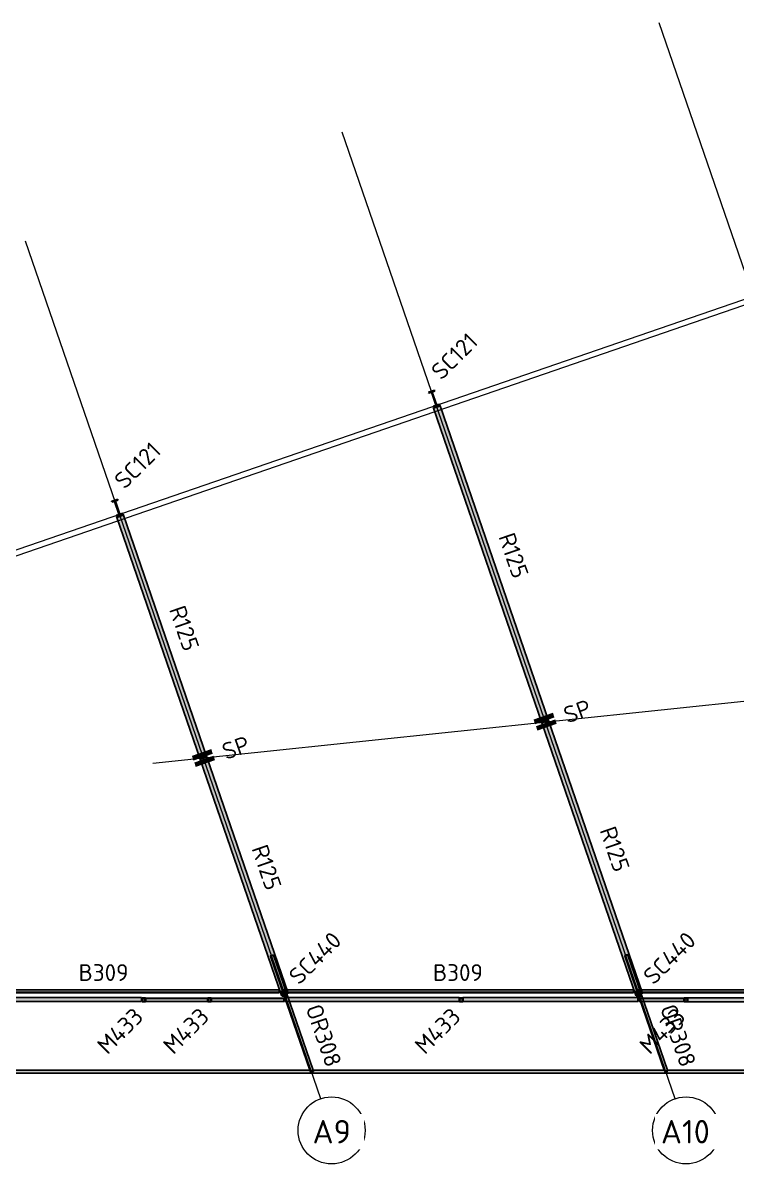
# Model space of a CAD drawing. Header units: millimetres. Extents: x 665 to 191693, y 5858 to 4040956.
# Drawn here: x 110407 to 131713, y 3964445 to 3998765 of the extents above; entities that cross this region are included whole.
import ezdxf

# ---------------------------------------------------------------- set-up
doc = ezdxf.new("R2010")
doc.units = ezdxf.units.MM
doc.linetypes.add('Dash', pattern=[7, 5, -2])
doc.linetypes.add('Hidden Half', pattern=[3, 2, -1])
for name, color, linetype, lineweight in [('A-270-M_ROOF', 132, 'Continuous', 13), ('S-280-A_COLUMN', 171, 'Continuous', 18), ('S-280-A_STRUCT_FRAME', 2, 'Continuous', 18), ('S-280-M_COLUMN', 52, 'Continuous', 13), ('S-280-M_STRUCT_FRAME', 12, 'Continuous', 13), ('S-280-MH_COLUMN', 52, 'Hidden Half', 13), ('Z-000-T_TEXT', 131, 'Continuous', 25), ('Z-030-M_GRID', 191, 'Continuous', 13), ('Z-033_T_GRIDREF', 31, 'Continuous', 13)]:
    doc.layers.add(name, color=color, linetype=linetype, lineweight=lineweight)
doc.styles.add('ISOCPEUR_2', font='isocpeur.ttf', dxfattribs={"height": 700})
doc.styles.add('ISOCPEUR_3', font='isocpeur.ttf', dxfattribs={"height": 500})

# ---------------------------------------------------------------- blocks, each defined once
blk = doc.blocks.new('25021-APA-ZZ-ZZ-M3-AR-000001_V3_rvt-2-S6_001 - LOWER ROOF FRAMING - PART 2')
at = {"layer": 'A-270-M_ROOF', "color": 253, "lineweight": 5}
for p, q in [((-2341105, 3993863), (-2397972, 3974281)), ((-2395614, 3967434), (-2298263, 3967434))]:
    blk.add_line(p, q, dxfattribs=at)
blk = doc.blocks.new('NRP_Column-Steel-UB - SC121 - 460UB67_1-4110092-S6_001 - LOWER ROOF FRAMING - PART 2')
at = {"layer": 'S-280-M_COLUMN', "lineweight": 35}
for p, q in [((95, 453.8), (-95, 453.8)), ((-95, 453.8), (-95, 441.1)), ((-95, 441.1), (-15.65, 441.1)), ((-4.25, 429.7), (-4.25, 24.1)), ((4.25, 24.1), (4.25, 429.7)), ((15.65, 441.1), (95, 441.1)), ((95, 441.1), (95, 453.8)), ((-15.65, 12.7), (-95, 12.7)), ((-95, 12.7), (-95, 0)), ((-95, 0), (95, 0)), ((95, 12.7), (15.65, 12.7)), ((95, 0), (95, 12.7))]:
    blk.add_line(p, q, dxfattribs=at)
for centre, start, end in [((-15.65, 429.7), 0, 90), ((-15.65, 429.7), 0, 90), ((15.65, 429.7), 90, 180), ((15.65, 429.7), 90, 180), ((-15.65, 24.1), 270, 0), ((-15.65, 24.1), 270, 0), ((15.65, 24.1), 180, 270), ((15.65, 24.1), 180, 270)]:
    blk.add_arc(centre, 11.4, start, end, dxfattribs=at)
blk = doc.blocks.new('NRP_Framing-Steel-SHS - WH433 - 100x100x5_0SHS-4143157-S6_001 - LOWER ROOF FRAMING - PART 2')
at = {"layer": 'S-280-M_STRUCT_FRAME', "linetype": 'Dash', "lineweight": 25}
blk.add_hatch(color=256, dxfattribs=at).paths.add_polyline_path([(933, -50), (933, 50), (-933, 50), (-933, -50)])
at = {"layer": 'S-280-M_STRUCT_FRAME', "lineweight": 25}
for p, q in [((933, 50), (-933, 50)), ((-933, -50), (933, -50))]:
    blk.add_line(p, q, dxfattribs=at)
at = {"layer": 'S-280-M_STRUCT_FRAME', "linetype": 'Dash', "lineweight": 25}
for p, q in [((933, 45), (-933, 45)), ((933, -45), (-933, -45))]:
    blk.add_line(p, q, dxfattribs=at)
blk = doc.blocks.new('NRP_Framing-Steel-SHS - WH433 - 100x100x5_0SHS-4144109-S6_001 - LOWER ROOF FRAMING - PART 2')
at = {"layer": 'S-280-M_STRUCT_FRAME', "linetype": 'Dash', "lineweight": 25}
blk.add_hatch(color=256, dxfattribs=at).paths.add_polyline_path([(1100, -50), (1100, 50), (-1069, 50), (-1069, -50), (707, -50)])
at = {"layer": 'S-280-M_STRUCT_FRAME', "lineweight": 25}
for p, q in [((-1069, -50), (-1069, 50)), ((1100, 50), (-1069, 50)), ((1100, 50), (1100, -50)), ((-1069, -50), (1100, -50))]:
    blk.add_line(p, q, dxfattribs=at)
at = {"layer": 'S-280-M_STRUCT_FRAME', "linetype": 'Dash', "lineweight": 25}
for p, q in [((1100, 45), (-1069, 45)), ((1100, -45), (-1069, -45))]:
    blk.add_line(p, q, dxfattribs=at)
blk = doc.blocks.new('NRP_Framing-Steel-SHS - WH437 - 125x125x5_0SHS-4144117-S6_001 - LOWER ROOF FRAMING - PART 2')
at = {"layer": 'S-280-M_STRUCT_FRAME', "linetype": 'Dash', "lineweight": 25}
blk.add_hatch(color=256, dxfattribs=at).paths.add_polyline_path([(2631, -63), (2631, 62), (-2596, 62), (-2596, -63), (2245, -63)])
at = {"layer": 'S-280-M_STRUCT_FRAME', "lineweight": 25}
for p, q in [((-2596, -63), (-2596, 62)), ((2631, 62), (-2596, 62)), ((2631, 62), (2631, -63)), ((-2596, -63), (2631, -63))]:
    blk.add_line(p, q, dxfattribs=at)
at = {"layer": 'S-280-M_STRUCT_FRAME', "linetype": 'Dash', "lineweight": 25}
for p, q in [((2631, 57), (-2596, 57)), ((2631, -58), (-2596, -58))]:
    blk.add_line(p, q, dxfattribs=at)
blk = doc.blocks.new('NRP_Framing-Steel-SHS - WH437 - 125x125x5_0SHS-4144475-S6_001 - LOWER ROOF FRAMING - PART 2')
at = {"layer": 'S-280-M_STRUCT_FRAME', "linetype": 'Dash', "lineweight": 25}
blk.add_hatch(color=256, dxfattribs=at).paths.add_polyline_path([(4000, -63), (4000, 62), (-4000, 62), (-4000, -63), (192, -63)])
at = {"layer": 'S-280-M_STRUCT_FRAME', "lineweight": 25}
for p, q in [((-4000, 50), (-4000, 62)), ((4000, 62), (-4000, 62)), ((4000, 62), (4000, 50)), ((-4000, -63), (-4000, -50)), ((-4000, -63), (4000, -63)), ((4000, -50), (4000, -63))]:
    blk.add_line(p, q, dxfattribs=at)
at = {"layer": 'S-280-M_STRUCT_FRAME', "linetype": 'Dash', "lineweight": 25}
for p, q in [((4000, 57), (-4000, 57)), ((4000, -58), (-4000, -58))]:
    blk.add_line(p, q, dxfattribs=at)
blk = doc.blocks.new('NRP_Framing-Steel-PFC - OR308 - 250PFC-V2-S6_001 - LOWER ROOF FRAMING - PART 2')
at = {"layer": 'S-280-M_STRUCT_FRAME', "linetype": 'Dash', "lineweight": 25}
for points in [[(-2364961, 3970913), (-2364954, 3970916), (-2364957, 3970927), (-2364965, 3970925)], [(-2363750, 3967451), (-2363725, 3967460), (-2363724, 3967514), (-2363695, 3967514), (-2364876, 3970942), (-2364961, 3970913), (-2363791, 3967514), (-2363750, 3967514)], [(-2364954, 3970916), (-2364876, 3970943), (-2364880, 3970954), (-2364957, 3970925)]]:
    blk.add_hatch(color=256, dxfattribs=at).paths.add_polyline_path(points)
at = {"layer": 'S-280-M_STRUCT_FRAME', "lineweight": 25}
for p, q in [((-2364880, 3970954), (-2364965, 3970925)), ((-2364965, 3970925), (-2364961, 3970913)), ((-2364961, 3970913), (-2364876, 3970942)), ((-2364961, 3970913), (-2363791, 3967514)), ((-2364957, 3970927), (-2364880, 3970954)), ((-2364954, 3970916), (-2364957, 3970927)), ((-2364876, 3970943), (-2364954, 3970916)), ((-2364880, 3970954), (-2364880, 3970954)), ((-2364876, 3970943), (-2364880, 3970954)), ((-2364876, 3970942), (-2364876, 3970943)), ((-2363695, 3967514), (-2364876, 3970942)), ((-2363724, 3967460), (-2363750, 3967451))]:
    blk.add_line(p, q, dxfattribs=at)
at = {"layer": 'S-280-M_STRUCT_FRAME', "linetype": 'Dash', "lineweight": 25}
for p, q in [((-2363791, 3967514), (-2363767, 3967446)), ((-2363750, 3967451), (-2363767, 3967446)), ((-2363682, 3967475), (-2363724, 3967460)), ((-2363682, 3967475), (-2363695, 3967514))]:
    blk.add_line(p, q, dxfattribs=at)
blk = doc.blocks.new('NRP_Framing-Steel-PFC - OR308 - 250PFC-V3-S6_001 - LOWER ROOF FRAMING - PART 2')
at = {"layer": 'S-280-M_STRUCT_FRAME', "linetype": 'Dash', "lineweight": 25}
for points in [[(-2354388, 3970922), (-2354381, 3970925), (-2354384, 3970936), (-2354392, 3970934)], [(-2353174, 3967461), (-2353148, 3967470), (-2353148, 3967514), (-2353119, 3967514), (-2354303, 3970951), (-2354388, 3970922), (-2353214, 3967514), (-2353174, 3967514)], [(-2354381, 3970925), (-2354303, 3970952), (-2354307, 3970963), (-2354384, 3970934)]]:
    blk.add_hatch(color=256, dxfattribs=at).paths.add_polyline_path(points)
at = {"layer": 'S-280-M_STRUCT_FRAME', "lineweight": 25}
for p, q in [((-2354307, 3970963), (-2354392, 3970934)), ((-2354392, 3970934), (-2354388, 3970922)), ((-2354388, 3970922), (-2354303, 3970951)), ((-2354388, 3970922), (-2353214, 3967514)), ((-2354384, 3970936), (-2354307, 3970963)), ((-2354381, 3970925), (-2354384, 3970936)), ((-2354303, 3970952), (-2354381, 3970925)), ((-2354307, 3970963), (-2354307, 3970963)), ((-2354303, 3970952), (-2354307, 3970963)), ((-2354303, 3970951), (-2354303, 3970952)), ((-2353119, 3967514), (-2354303, 3970951)), ((-2353148, 3967470), (-2353174, 3967461))]:
    blk.add_line(p, q, dxfattribs=at)
at = {"layer": 'S-280-M_STRUCT_FRAME', "linetype": 'Dash', "lineweight": 25}
for p, q in [((-2353214, 3967514), (-2353194, 3967454)), ((-2353174, 3967461), (-2353194, 3967454)), ((-2353109, 3967484), (-2353148, 3967470)), ((-2353109, 3967484), (-2353119, 3967514))]:
    blk.add_line(p, q, dxfattribs=at)
blk = doc.blocks.new('NRP_Framing-Steel-PFC - B309 - 300PFC-V11-S6_001 - LOWER ROOF FRAMING - PART 2')
at = {"layer": 'S-280-M_STRUCT_FRAME', "linetype": 'Dash', "lineweight": 25}
blk.add_hatch(color=256, dxfattribs=at).paths.add_polyline_path([(-2364709, 3969820), (-2364709, 3969910), (-2375051, 3969910), (-2375020, 3969820), (-2364957, 3969820)])
for p, q in [((-2375142, 3969828), (-2375142, 3969910)), ((-2375142, 3969910), (-2375142, 3969910)), ((-2375142, 3969910), (-2375142, 3969820)), ((-2375137, 3969910), (-2375142, 3969910)), ((-2375142, 3969910), (-2375142, 3969910)), ((-2375137, 3969828), (-2375142, 3969828)), ((-2375142, 3969820), (-2375137, 3969820)), ((-2375137, 3969820), (-2375137, 3969910)), ((-2375137, 3969910), (-2375137, 3969910)), ((-2375137, 3969910), (-2375137, 3969828)), ((-2375051, 3969910), (-2375137, 3969910)), ((-2375137, 3969910), (-2375137, 3969910)), ((-2375137, 3969828), (-2375137, 3969828)), ((-2375137, 3969820), (-2375020, 3969820))]:
    blk.add_line(p, q, dxfattribs=at)
at = {"layer": 'S-280-M_STRUCT_FRAME', "lineweight": 25}
for p, q in [((-2364709, 3969910), (-2375051, 3969910)), ((-2375020, 3969820), (-2364709, 3969820)), ((-2364709, 3969910), (-2364709, 3969820))]:
    blk.add_line(p, q, dxfattribs=at)
blk = doc.blocks.new('NRP_Framing-Steel-SHS - WH437 - 125x125x5_0SHS-4144098-S6_001 - LOWER ROOF FRAMING - PART 2')
at = {"layer": 'S-280-M_STRUCT_FRAME', "linetype": 'Dash', "lineweight": 25}
h = blk.add_hatch(color=256, dxfattribs=at)
h.paths.add_polyline_path([(3132, -63), (3132, 62), (-3075, 62), (-3032, -63), (-2163, -63)])
h.paths.add_polyline_path([(-3127, -63), (-3170, 62), (-3196, 62), (-3196, -63)])
at = {"layer": 'S-280-M_STRUCT_FRAME', "lineweight": 25}
for p, q in [((-3196, -63), (-3196, 62)), ((-3170, 62), (-3196, 62)), ((3132, 62), (-3075, 62)), ((3132, 62), (3132, -63)), ((-3196, -63), (-3127, -63)), ((-3032, -63), (3132, -63))]:
    blk.add_line(p, q, dxfattribs=at)
at = {"layer": 'S-280-M_STRUCT_FRAME', "linetype": 'Dash', "lineweight": 25}
for p, q in [((-3168, 57), (-3196, 57)), ((-3075, 62), (-3170, 62)), ((-3073, 57), (-3168, 57)), ((3132, 57), (-3073, 57)), ((-3129, -58), (-3196, -58)), ((-3034, -58), (-3129, -58)), ((-3127, -63), (-3032, -63)), ((3132, -58), (-3034, -58))]:
    blk.add_line(p, q, dxfattribs=at)
blk = doc.blocks.new('NRP_Framing-Steel-SHS - WH437 - 125x125x5_0SHS-4144108-S6_001 - LOWER ROOF FRAMING - PART 2')
at = {"layer": 'S-280-M_STRUCT_FRAME', "linetype": 'Dash', "lineweight": 25}
h = blk.add_hatch(color=256, dxfattribs=at)
h.paths.add_polyline_path([(2576, -63), (2576, 62), (-2529, 62), (-2486, -63), (698, -63)])
h.paths.add_polyline_path([(-2581, -63), (-2624, 62), (-2636, 62), (-2636, -63)])
at = {"layer": 'S-280-M_STRUCT_FRAME', "lineweight": 25}
for p, q in [((-2636, -63), (-2636, 62)), ((-2624, 62), (-2636, 62)), ((2576, 62), (-2529, 62)), ((2576, 62), (2576, -63)), ((-2636, -63), (-2581, -63)), ((-2486, -63), (2576, -63))]:
    blk.add_line(p, q, dxfattribs=at)
at = {"layer": 'S-280-M_STRUCT_FRAME', "linetype": 'Dash', "lineweight": 25}
for p, q in [((-2622, 57), (-2636, 57)), ((-2529, 62), (-2624, 62)), ((-2527, 57), (-2622, 57)), ((2576, 57), (-2527, 57)), ((-2583, -58), (-2636, -58)), ((-2488, -58), (-2583, -58)), ((-2581, -63), (-2486, -63)), ((2576, -58), (-2488, -58))]:
    blk.add_line(p, q, dxfattribs=at)
blk = doc.blocks.new('NRP_Framing-Steel-SHS - WH433 - 100x100x5_0SHS-4144463-S6_001 - LOWER ROOF FRAMING - PART 2')
at = {"layer": 'S-280-M_STRUCT_FRAME', "linetype": 'Dash', "lineweight": 25}
h = blk.add_hatch(color=256, dxfattribs=at)
h.paths.add_polyline_path([(-695, -50), (-643, -50), (-677, 50), (-695, 50)])
h.paths.add_polyline_path([(-548, -50), (658, -50), (658, 50), (-582, 50)])
at = {"layer": 'S-280-M_STRUCT_FRAME', "lineweight": 25}
for p, q in [((-695, -50), (-695, 50)), ((-677, 50), (-695, 50)), ((658, 50), (-582, 50)), ((658, 50), (658, -50)), ((-695, -50), (-643, -50)), ((-548, -50), (658, -50))]:
    blk.add_line(p, q, dxfattribs=at)
at = {"layer": 'S-280-M_STRUCT_FRAME', "linetype": 'Dash', "lineweight": 25}
for p, q in [((-675, 45), (-695, 45)), ((-582, 50), (-677, 50)), ((-580, 45), (-675, 45)), ((658, 45), (-580, 45)), ((-644, -45), (-695, -45)), ((-549, -45), (-644, -45)), ((-643, -50), (-548, -50)), ((658, -45), (-549, -45))]:
    blk.add_line(p, q, dxfattribs=at)
blk = doc.blocks.new('NRP_Framing-Steel-PFC - B308 - 250PFC-3999931-S6_001 - LOWER ROOF FRAMING - PART 2')
at = {"layer": 'S-280-M_STRUCT_FRAME', "linetype": 'Dash', "lineweight": 25}
for points in [[(-2363729, 3967424), (-2363724, 3967424), (-2363725, 3967432), (-2363728, 3967432), (-2363729, 3967446)], [(-2363725, 3967432), (-2363725, 3967460), (-2363728, 3967459), (-2363728, 3967432)], [(-2353174, 3967424), (-2353174, 3967514), (-2363724, 3967514), (-2363724, 3967424), (-2361217, 3967424)]]:
    blk.add_hatch(color=256, dxfattribs=at).paths.add_polyline_path(points)
for p, q in [((-2363728, 3967514), (-2363729, 3967514)), ((-2363729, 3967514), (-2363729, 3967459)), ((-2363729, 3967514), (-2363729, 3967514)), ((-2363728, 3967459), (-2363728, 3967514)), ((-2363725, 3967514), (-2363728, 3967514)), ((-2363724, 3967514), (-2363725, 3967514)), ((-2363725, 3967514), (-2363725, 3967460)), ((-2363724, 3967514), (-2363725, 3967514)), ((-2363724, 3967432), (-2363725, 3967432))]:
    blk.add_line(p, q, dxfattribs=at)
at = {"layer": 'S-280-M_STRUCT_FRAME', "lineweight": 25}
for p, q in [((-2363729, 3967459), (-2363729, 3967424)), ((-2363729, 3967424), (-2363724, 3967424)), ((-2363728, 3967432), (-2363728, 3967459)), ((-2363725, 3967432), (-2363728, 3967432)), ((-2363725, 3967460), (-2363725, 3967432)), ((-2363724, 3967424), (-2363724, 3967514)), ((-2353174, 3967514), (-2363724, 3967514)), ((-2363724, 3967424), (-2353174, 3967424)), ((-2353174, 3967514), (-2353174, 3967424))]:
    blk.add_line(p, q, dxfattribs=at)
blk = doc.blocks.new('NRP_Framing-Steel-PFC - B308 - 250PFC-V7-S6_001 - LOWER ROOF FRAMING - PART 2')
at = {"layer": 'S-280-M_STRUCT_FRAME', "linetype": 'Dash', "lineweight": 25}
for points in [[(-2374301, 3967432), (-2374301, 3967450), (-2374305, 3967449), (-2374305, 3967432)], [(-2374305, 3967424), (-2374301, 3967424), (-2374301, 3967432), (-2374305, 3967432), (-2374305, 3967437)], [(-2363750, 3967424), (-2363750, 3967514), (-2374301, 3967514), (-2374301, 3967424), (-2374108, 3967424)]]:
    blk.add_hatch(color=256, dxfattribs=at).paths.add_polyline_path(points)
for p, q in [((-2374305, 3967449), (-2374305, 3967514)), ((-2374305, 3967514), (-2374305, 3967514)), ((-2374305, 3967514), (-2374305, 3967449)), ((-2374301, 3967514), (-2374305, 3967514)), ((-2374305, 3967514), (-2374305, 3967514)), ((-2374301, 3967514), (-2374301, 3967514)), ((-2374301, 3967514), (-2374301, 3967450)), ((-2374301, 3967514), (-2374301, 3967514)), ((-2374301, 3967432), (-2374301, 3967432))]:
    blk.add_line(p, q, dxfattribs=at)
at = {"layer": 'S-280-M_STRUCT_FRAME', "lineweight": 25}
for p, q in [((-2374305, 3967432), (-2374305, 3967449)), ((-2374305, 3967449), (-2374305, 3967424)), ((-2374301, 3967432), (-2374305, 3967432)), ((-2374305, 3967424), (-2374301, 3967424)), ((-2374301, 3967424), (-2374301, 3967514)), ((-2363750, 3967514), (-2374301, 3967514)), ((-2374301, 3967450), (-2374301, 3967432)), ((-2374301, 3967424), (-2363750, 3967424)), ((-2363750, 3967514), (-2363750, 3967424))]:
    blk.add_line(p, q, dxfattribs=at)
blk = doc.blocks.new('NRP_Framing-Steel-PFC - B308 - 250PFC-V9-S6_001 - LOWER ROOF FRAMING - PART 2')
at = {"layer": 'S-280-M_STRUCT_FRAME', "linetype": 'Dash', "lineweight": 25}
for points in [[(-2353148, 3967432), (-2353148, 3967470), (-2353152, 3967469), (-2353152, 3967432)], [(-2353152, 3967424), (-2353148, 3967424), (-2353148, 3967432), (-2353152, 3967432), (-2353152, 3967454)], [(-2342598, 3967424), (-2342598, 3967514), (-2353148, 3967514), (-2353148, 3967424), (-2348326, 3967424)]]:
    blk.add_hatch(color=256, dxfattribs=at).paths.add_polyline_path(points)
for p, q in [((-2353152, 3967469), (-2353152, 3967514)), ((-2353152, 3967514), (-2353152, 3967514)), ((-2353152, 3967514), (-2353152, 3967469)), ((-2353149, 3967514), (-2353152, 3967514)), ((-2353152, 3967514), (-2353152, 3967514)), ((-2353148, 3967514), (-2353148, 3967514)), ((-2353148, 3967514), (-2353148, 3967470)), ((-2353148, 3967514), (-2353148, 3967514)), ((-2353148, 3967432), (-2353148, 3967432))]:
    blk.add_line(p, q, dxfattribs=at)
at = {"layer": 'S-280-M_STRUCT_FRAME', "lineweight": 25}
for p, q in [((-2353152, 3967432), (-2353152, 3967469)), ((-2353152, 3967469), (-2353152, 3967424)), ((-2353148, 3967432), (-2353152, 3967432)), ((-2353152, 3967424), (-2353148, 3967424)), ((-2353148, 3967424), (-2353148, 3967514)), ((-2342598, 3967514), (-2353148, 3967514)), ((-2353148, 3967470), (-2353148, 3967432)), ((-2353148, 3967424), (-2342598, 3967424)), ((-2342598, 3967514), (-2342598, 3967424))]:
    blk.add_line(p, q, dxfattribs=at)
blk = doc.blocks.new('Grid - NRP_Grid-Head-320187-S6_001 - LOWER ROOF FRAMING - PART 2')
at = {"layer": 'Z-033_T_GRIDREF'}
blk.add_circle((0, 0), 5, dxfattribs=at)
blk = doc.blocks.new('NRP_Splice _v3_ - NRP_Splice-3209833-S6_001 - LOWER ROOF FRAMING - PART 2')
at = {"layer": 'Z-000-T_TEXT', "lineweight": 70}
for p, q in [((-0.5, 1.5), (-0.5, -1.5)), ((-0.5, 1.5), (-0.5, -1.5)), ((0.5, 1.5), (0.5, -1.5)), ((0.5, -1.5), (0.5, 1.5))]:
    blk.add_line(p, q, dxfattribs=at)

msp = doc.modelspace()

# ---------------------------------------------------------------- hatches: boundary and pattern name
at = {"layer": 'S-280-M_STRUCT_FRAME', "lineweight": 5}
for points in [[(122661, 3987268), (122755, 3987300), (122746, 3987325), (122652, 3987292)], [(125893, 3977880), (126091, 3977948), (122858, 3987335), (122661, 3987267), (123393, 3985140)], [(122764, 3987303), (122858, 3987336), (122850, 3987360), (122756, 3987328), (122757, 3987325)], [(113205, 3984012), (113299, 3984044), (113291, 3984069), (113197, 3984037)], [(113206, 3984011), (115692, 3976791), (115889, 3976859), (113403, 3984079)], [(113309, 3984048), (113403, 3984080), (113394, 3984105), (113300, 3984073), (113302, 3984069)], [(128695, 3969742), (128767, 3969766), (128365, 3970934), (128450, 3970963), (128852, 3969796), (128893, 3969810), (126091, 3977948), (125893, 3977880), (128373, 3970678)], [(118119, 3969742), (118191, 3969766), (117792, 3970925), (117877, 3970954), (118276, 3969796), (118317, 3969810), (115890, 3976858), (115692, 3976790), (117800, 3970669)]]:
    msp.add_hatch(color=256, dxfattribs=at).paths.add_polyline_path(points)
at = {"layer": 'S-280-M_STRUCT_FRAME'}
h = msp.add_hatch(color=256, dxfattribs=at)
h.paths.add_polyline_path([(122764, 3987303), (122756, 3987328), (122746, 3987325), (122755, 3987300)])
h.paths.add_polyline_path([(122858, 3987335), (122858, 3987336), (122764, 3987303)])
h = msp.add_hatch(color=256, dxfattribs=at)
h.paths.add_polyline_path([(113309, 3984048), (113300, 3984073), (113291, 3984069), (113299, 3984044)])
h.paths.add_polyline_path([(113403, 3984079), (113403, 3984080), (113309, 3984048)])

# ---------------------------------------------------------------- linework, layer by layer
at = {"layer": 'S-280-M_COLUMN', "lineweight": 35}
for p, q in [((118132, 3969732), (118132, 3969746)), ((118203, 3969732), (118132, 3969732)), ((118137, 3969748), (118137, 3969737)), ((118137, 3969737), (118201, 3969737)), ((118277, 3969792), (118277, 3969796)), ((118282, 3969798), (118282, 3969778)), ((128708, 3969732), (128708, 3969746)), ((128779, 3969732), (128708, 3969732)), ((128713, 3969748), (128713, 3969737)), ((128713, 3969737), (128777, 3969737)), ((128853, 3969792), (128853, 3969796)), ((128858, 3969798), (128858, 3969778)), ((113958, 3969662), (114058, 3969662)), ((113958, 3969562), (113958, 3969662)), ((114058, 3969562), (113958, 3969562)), ((113963, 3969657), (113963, 3969567)), ((114053, 3969657), (113963, 3969657)), ((113963, 3969567), (114053, 3969567)), ((114053, 3969567), (114053, 3969657)), ((114058, 3969662), (114058, 3969562)), ((115924, 3969662), (116024, 3969662)), ((115924, 3969562), (115924, 3969662)), ((116024, 3969562), (115924, 3969562)), ((115929, 3969657), (115929, 3969567)), ((116019, 3969657), (115929, 3969657)), ((115929, 3969567), (116019, 3969567)), ((116019, 3969567), (116019, 3969657)), ((116024, 3969662), (116024, 3969562)), ((123432, 3969662), (123532, 3969662)), ((123432, 3969562), (123432, 3969662)), ((123532, 3969562), (123432, 3969562)), ((123437, 3969657), (123437, 3969567)), ((123527, 3969657), (123437, 3969657)), ((123437, 3969567), (123527, 3969567)), ((123527, 3969567), (123527, 3969657)), ((123532, 3969662), (123532, 3969562)), ((130139, 3969662), (130239, 3969662)), ((130139, 3969562), (130139, 3969662)), ((130239, 3969562), (130139, 3969562)), ((130144, 3969657), (130144, 3969567)), ((130234, 3969657), (130144, 3969657)), ((130144, 3969567), (130234, 3969567)), ((130234, 3969567), (130234, 3969657)), ((130239, 3969662), (130239, 3969562))]:
    msp.add_line(p, q, dxfattribs=at)
at = {"layer": 'S-280-M_STRUCT_FRAME', "lineweight": 25}
for p, q in [((122849, 3987361), (122652, 3987293)), ((122652, 3987292), (122746, 3987325)), ((122652, 3987293), (122652, 3987292)), ((122652, 3987292), (122661, 3987268)), ((122661, 3987267), (122858, 3987335)), ((122755, 3987300), (122661, 3987268)), ((122661, 3987268), (122661, 3987267)), ((125893, 3977880), (122661, 3987267)), ((122746, 3987325), (122755, 3987300)), ((122756, 3987328), (122850, 3987360)), ((122764, 3987303), (122756, 3987328)), ((122858, 3987336), (122764, 3987303)), ((122850, 3987360), (122849, 3987361)), ((122858, 3987336), (122850, 3987360)), ((122858, 3987335), (122858, 3987336)), ((126091, 3977948), (122858, 3987335)), ((113394, 3984106), (113197, 3984038)), ((113197, 3984037), (113291, 3984069)), ((113197, 3984038), (113197, 3984037)), ((113197, 3984037), (113205, 3984012)), ((113299, 3984044), (113205, 3984012)), ((113205, 3984012), (113206, 3984011)), ((113206, 3984011), (113403, 3984079)), ((115692, 3976791), (113206, 3984011)), ((113291, 3984069), (113299, 3984044)), ((113300, 3984073), (113394, 3984105)), ((113309, 3984048), (113300, 3984073)), ((113403, 3984080), (113309, 3984048)), ((113394, 3984105), (113394, 3984106)), ((113403, 3984080), (113394, 3984105)), ((113403, 3984079), (113403, 3984080)), ((115889, 3976859), (113403, 3984079)), ((125893, 3977880), (126091, 3977948)), ((126091, 3977948), (125893, 3977880)), ((128695, 3969742), (125893, 3977880)), ((128893, 3969810), (126091, 3977948)), ((115889, 3976859), (115692, 3976791)), ((115692, 3976790), (115890, 3976858)), ((115692, 3976791), (115692, 3976790)), ((118119, 3969742), (115692, 3976790)), ((115890, 3976858), (115889, 3976859)), ((118317, 3969810), (115890, 3976858)), ((118119, 3969742), (118191, 3969766)), ((118276, 3969796), (118317, 3969810)), ((128695, 3969742), (128767, 3969766)), ((128852, 3969796), (128893, 3969810))]:
    msp.add_line(p, q, dxfattribs=at)
at = {"layer": 'S-280-M_STRUCT_FRAME', "linetype": 'Dash', "lineweight": 25}
for p, q in [((122764, 3987303), (122764, 3987303)), ((113309, 3984048), (113309, 3984048)), ((126082, 3977974), (125884, 3977906)), ((125988, 3977941), (126082, 3977974)), ((125884, 3977906), (125978, 3977938)), ((125987, 3977913), (125893, 3977881)), ((125893, 3977880), (125893, 3977880)), ((125978, 3977938), (125987, 3977913)), ((125996, 3977916), (125988, 3977941)), ((126090, 3977949), (125996, 3977916)), ((125996, 3977916), (125996, 3977916)), ((126091, 3977948), (126091, 3977948)), ((115881, 3976885), (115683, 3976817)), ((115683, 3976816), (115777, 3976848)), ((115777, 3976848), (115786, 3976823)), ((115787, 3976851), (115881, 3976884)), ((115795, 3976827), (115787, 3976851)), ((115795, 3976827), (115795, 3976827)), ((118191, 3969766), (118276, 3969796)), ((128767, 3969766), (128852, 3969796))]:
    msp.add_line(p, q, dxfattribs=at)
at = {"layer": 'S-280-MH_COLUMN', "lineweight": 35}
for p, q in [((118132, 3969882), (118282, 3969882)), ((118132, 3969746), (118132, 3969882)), ((118137, 3969877), (118137, 3969748)), ((118277, 3969877), (118137, 3969877)), ((118201, 3969737), (118277, 3969737)), ((118282, 3969732), (118203, 3969732)), ((118277, 3969796), (118277, 3969877)), ((118277, 3969737), (118277, 3969792)), ((118282, 3969882), (118282, 3969798)), ((118282, 3969778), (118282, 3969732)), ((128708, 3969882), (128858, 3969882)), ((128708, 3969746), (128708, 3969882)), ((128713, 3969877), (128713, 3969748)), ((128853, 3969877), (128713, 3969877)), ((128777, 3969737), (128853, 3969737)), ((128858, 3969732), (128779, 3969732)), ((128853, 3969796), (128853, 3969877)), ((128853, 3969737), (128853, 3969792)), ((128858, 3969882), (128858, 3969798)), ((128858, 3969778), (128858, 3969732))]:
    msp.add_line(p, q, dxfattribs=at)
at = {"layer": 'Z-030-M_GRID'}
for p, q in [((140443, 3966662), (129388, 3998765)), ((129866, 3966662), (119933, 3995509)), ((143290, 3994255), (82517, 3973329)), ((119290, 3966662), (110478, 3992253)), ((189600, 3984583), (114285, 3976668)), ((84873, 3969847), (182147, 3969847))]:
    msp.add_line(p, q, dxfattribs=at)

# ---------------------------------------------------------------- block references
at = {"lineweight": 5}
msp.add_blockref('25021-APA-ZZ-ZZ-M3-AR-000001_V3_rvt-2-S6_001 - LOWER ROOF FRAMING - PART 2', (2482757, 0), dxfattribs=at)
at = {"layer": 'S-280-M_COLUMN', "lineweight": 35, "rotation": 19.00040712021459}
for p in [(122746, 3987340), (113291, 3984084)]:
    msp.add_blockref('NRP_Column-Steel-UB - SC121 - 460UB67_1-4110092-S6_001 - LOWER ROOF FRAMING - PART 2', p, dxfattribs=at)
at = {"layer": 'S-280-M_STRUCT_FRAME', "linetype": 'Dash', "lineweight": 25}
for name, p in [('NRP_Framing-Steel-PFC - OR308 - 250PFC-V2-S6_001 - LOWER ROOF FRAMING - PART 2', (2482757, 0)), ('NRP_Framing-Steel-PFC - OR308 - 250PFC-V3-S6_001 - LOWER ROOF FRAMING - PART 2', (2482757, 0)), ('NRP_Framing-Steel-PFC - B309 - 300PFC-V11-S6_001 - LOWER ROOF FRAMING - PART 2', (2482757, 0)), ('NRP_Framing-Steel-PFC - B309 - 300PFC-V11-S6_001 - LOWER ROOF FRAMING - PART 2', (2493333, 0)), ('NRP_Framing-Steel-PFC - B309 - 300PFC-V11-S6_001 - LOWER ROOF FRAMING - PART 2', (2503910, 0)), ('NRP_Framing-Steel-SHS - WH437 - 125x125x5_0SHS-4144098-S6_001 - LOWER ROOF FRAMING - PART 2', (110812, 3969624)), ('NRP_Framing-Steel-SHS - WH437 - 125x125x5_0SHS-4144108-S6_001 - LOWER ROOF FRAMING - PART 2', (120842, 3969624)), ('NRP_Framing-Steel-SHS - WH433 - 100x100x5_0SHS-4144463-S6_001 - LOWER ROOF FRAMING - PART 2', (129480, 3969612)), ('NRP_Framing-Steel-PFC - B308 - 250PFC-V7-S6_001 - LOWER ROOF FRAMING - PART 2', (2482757, 0)), ('NRP_Framing-Steel-PFC - B308 - 250PFC-3999931-S6_001 - LOWER ROOF FRAMING - PART 2', (2482757, 0)), ('NRP_Framing-Steel-PFC - B308 - 250PFC-V9-S6_001 - LOWER ROOF FRAMING - PART 2', (2482757, 0))]:
    msp.add_blockref(name, p, dxfattribs=at)
at = {"layer": 'S-280-M_STRUCT_FRAME', "lineweight": 25}
for name, p in [('NRP_Framing-Steel-SHS - WH433 - 100x100x5_0SHS-4143157-S6_001 - LOWER ROOF FRAMING - PART 2', (114991, 3969612)), ('NRP_Framing-Steel-SHS - WH433 - 100x100x5_0SHS-4144109-S6_001 - LOWER ROOF FRAMING - PART 2', (117092, 3969612)), ('NRP_Framing-Steel-SHS - WH437 - 125x125x5_0SHS-4144117-S6_001 - LOWER ROOF FRAMING - PART 2', (126128, 3969624)), ('NRP_Framing-Steel-SHS - WH437 - 125x125x5_0SHS-4144475-S6_001 - LOWER ROOF FRAMING - PART 2', (134239, 3969612))]:
    msp.add_blockref(name, p, dxfattribs=at)
at = {"layer": 'Z-000-T_TEXT', "lineweight": 70, "xscale": 200, "yscale": 200, "zscale": 200, "rotation": 109.3665615933235}
for p in [(125987, 3977913), (115795, 3976827)]:
    msp.add_blockref('NRP_Splice _v3_ - NRP_Splice-3209833-S6_001 - LOWER ROOF FRAMING - PART 2', p, dxfattribs=at)
at = {"layer": 'Z-033_T_GRIDREF', "xscale": 199.9999999999999, "yscale": 199.9999999999999, "zscale": 199.9999999999999}
for p, rotation in [((119616, 3965716), 19.0004071202165), ((130192, 3965716), 19.00040712021582)]:
    msp.add_blockref('Grid - NRP_Grid-Head-320187-S6_001 - LOWER ROOF FRAMING - PART 2', p, dxfattribs=dict(at, rotation=rotation))

# ---------------------------------------------------------------- texts
at = {"layer": 'S-280-A_COLUMN', "lineweight": 13, "char_height": 500, "attachment_point": 1, "rotation": 45, "style": 'ISOCPEUR_3'}
for s, insert, width in [('SC121', (122539, 3988431), 1956.12), ('SC121', (113084, 3985175), 1956.12), ('SC440', (118292, 3970382), 2308.86), ('SC440', (128868, 3970382), 2308.86), ('M433', (112574, 3968309), 1891.98), ('M433', (114540, 3968309), 1891.98), ('M433', (122048, 3968309), 1891.98), ('M433', (128755, 3968309), 1891.98)]:
    msp.add_mtext(s, dxfattribs=dict(at, insert=insert, width=width))
at = {"layer": 'S-280-A_STRUCT_FRAME', "lineweight": 13, "char_height": 500, "attachment_point": 1, "rotation": 289.0004, "style": 'ISOCPEUR_3'}
for s, insert, width in [('R125', (125061, 3983602), 1651.48), ('R125', (115233, 3981430), 1651.48), ('R125', (128078, 3974840), 1651.48), ('R125', (117690, 3974295), 1651.48), ('OR308', (119305, 3969536), 2260.76), ('OR308', (129881, 3969536), 2260.76)]:
    msp.add_mtext(s, dxfattribs=dict(at, insert=insert, width=width))
at = {"layer": 'S-280-A_STRUCT_FRAME', "lineweight": 13, "char_height": 500, "width": 1779.75, "attachment_point": 1, "style": 'ISOCPEUR_3'}
for insert in [(112064, 3970677), (122640, 3970677)]:
    msp.add_mtext('B309', dxfattribs=dict(at, insert=insert))
at = {"layer": 'Z-000-T_TEXT', "char_height": 500, "width": 962.02, "attachment_point": 1, "rotation": 19.3666, "style": 'ISOCPEUR_3'}
for insert in [(126486, 3978324), (116295, 3977237)]:
    msp.add_mtext('SP', dxfattribs=dict(at, insert=insert))

# ---------------------------------------------------------------- next in the draw order: texts
at = {"layer": 'Z-033_T_GRIDREF', "char_height": 700, "attachment_point": 1, "style": 'ISOCPEUR_2', "bg_fill": 3, "box_fill_scale": 1.25, "bg_fill_color": 256, "bg_fill_true_color": 13158600, "bg_fill_transparency": 0}
for s, insert, width in [('A9', (119046, 3966028), 1362.87), ('A10', (129443, 3966028), 1795.78)]:
    msp.add_mtext(s, dxfattribs=dict(at, insert=insert, width=width))

doc.saveas('drawing.dxf')
